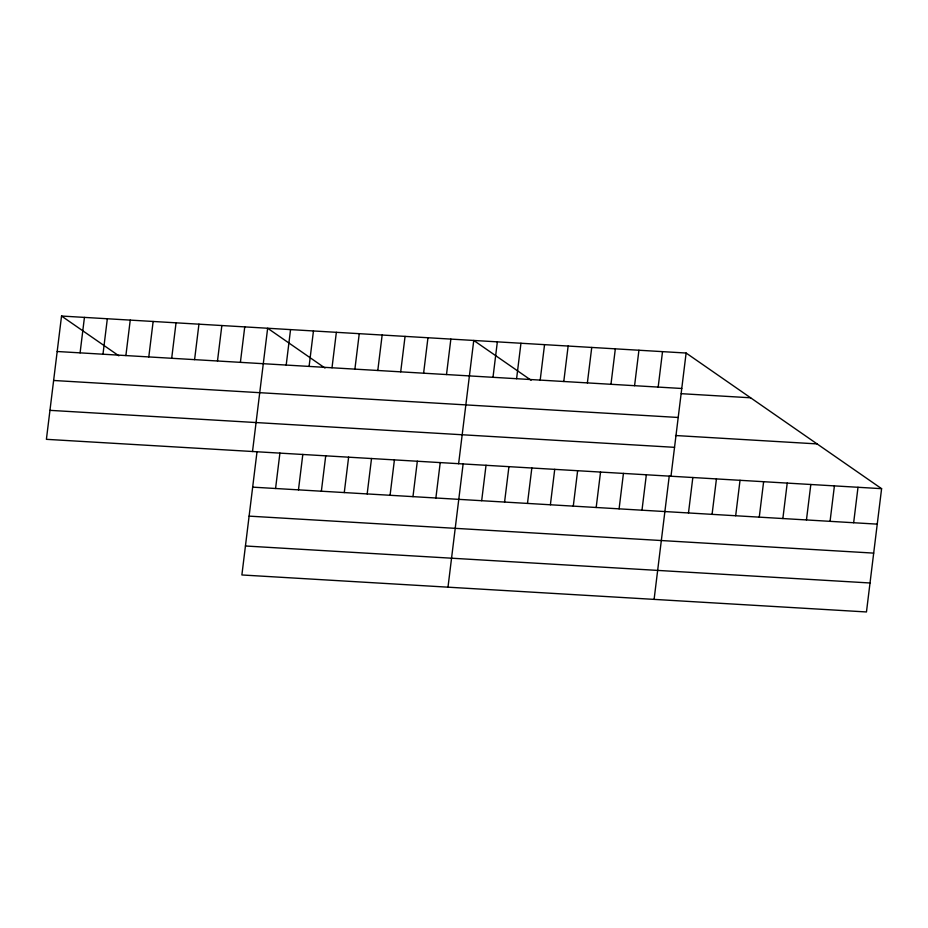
<?xml version="1.0" encoding="UTF-8"?>
<svg xmlns="http://www.w3.org/2000/svg" width="928" height="928" viewBox="0 0 928 928"><rect width="100%" height="100%" fill="white"/><g stroke="black" fill="none" stroke-linecap="round" stroke-linejoin="round"><path stroke-width="1.39" d="M881.6 488.673L686.117 353.034L61.538 316.042L46.4 439.327L881.6 488.673L866.462 611.958L241.883 574.966L257.021 451.681M80.086 352.86L84.436 317.399M102.985 354.218L107.335 318.756M125.883 355.563L130.245 320.114M148.793 356.92L153.143 321.471M171.692 358.278L176.042 322.816M194.59 359.635L198.94 324.174M217.488 360.992L221.85 325.531M240.398 362.349L244.748 326.888M252.509 451.53L267.647 328.245L324.986 368.033M286.195 365.064L290.545 329.602M275.57 488.499L279.92 453.038M309.094 366.421L313.455 330.96M298.468 489.856L302.818 454.395M332.004 367.778L336.354 332.317M321.366 491.214L325.728 455.752M354.902 369.135L359.252 333.674M344.276 492.571L348.626 457.11M377.8 370.492L382.15 335.031M367.175 493.928L371.525 458.467M400.699 371.838L405.06 336.388M390.073 495.285L394.423 459.824M423.609 373.195L427.959 337.746M412.972 496.642L417.333 461.181M446.507 374.552L450.857 339.091M435.882 497.988L440.232 462.538M458.618 463.745L473.756 340.448L531.106 380.236M447.992 587.18L463.13 463.884M493 377.313L497.35 341.852M481.678 500.702L486.028 465.241M516.594 378.705L520.956 343.244M504.577 502.06L508.938 466.598M540.189 380.109L544.55 344.648M527.487 503.417L531.837 467.956M563.783 381.501L568.145 346.04M550.385 504.774L554.735 469.313M587.378 382.904L591.739 347.443M573.284 506.131L577.634 470.67M610.972 384.296L615.334 348.835M596.182 507.488L600.544 472.027M619.092 508.846L623.442 473.384M634.578 385.688L638.928 350.239M641.99 510.203L646.34 474.742M658.172 387.092L662.522 351.631M654.101 599.384L669.239 476.099M670.979 476.319L686.117 353.034M688.483 512.952L692.833 477.491M712.078 514.356L716.439 478.894M735.672 515.748L740.034 480.286M759.266 517.14L763.628 481.69M782.861 518.543L787.222 483.082M806.455 519.935L810.817 484.474M830.061 521.339L834.411 485.878M853.656 522.731L858.006 487.27M57.188 351.503L681.767 388.484M681.233 393.681L750.624 397.787M53.627 380.48L678.206 417.472M675.514 435.522L817.092 443.909M49.961 410.35L674.54 447.331M252.671 487.142L877.25 524.134M249.11 516.13L873.689 553.111M245.444 545.989L870.023 582.981M61.538 316.042L118.877 355.83"/></g></svg>
